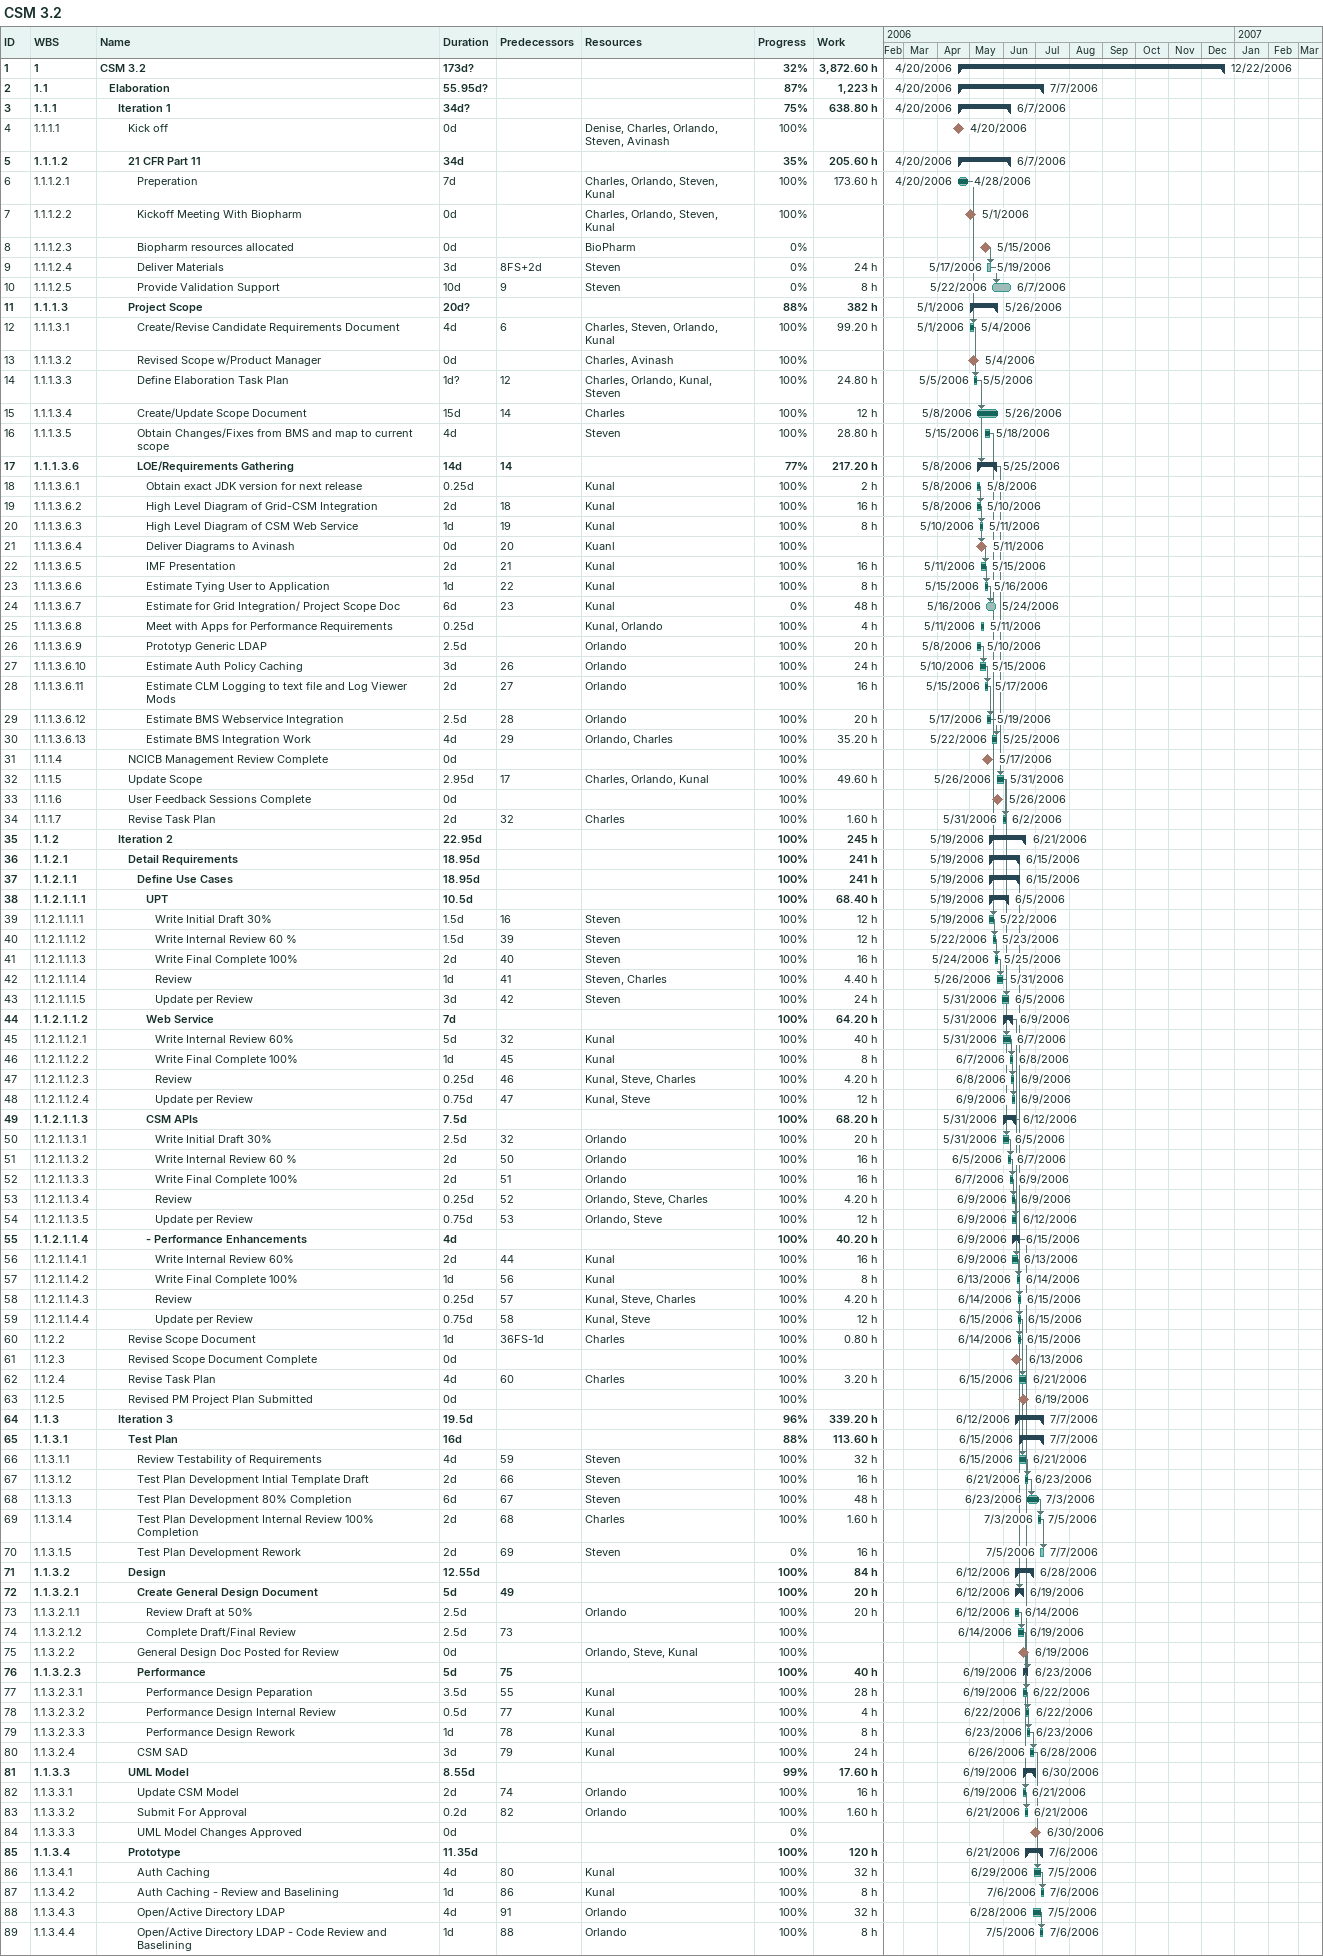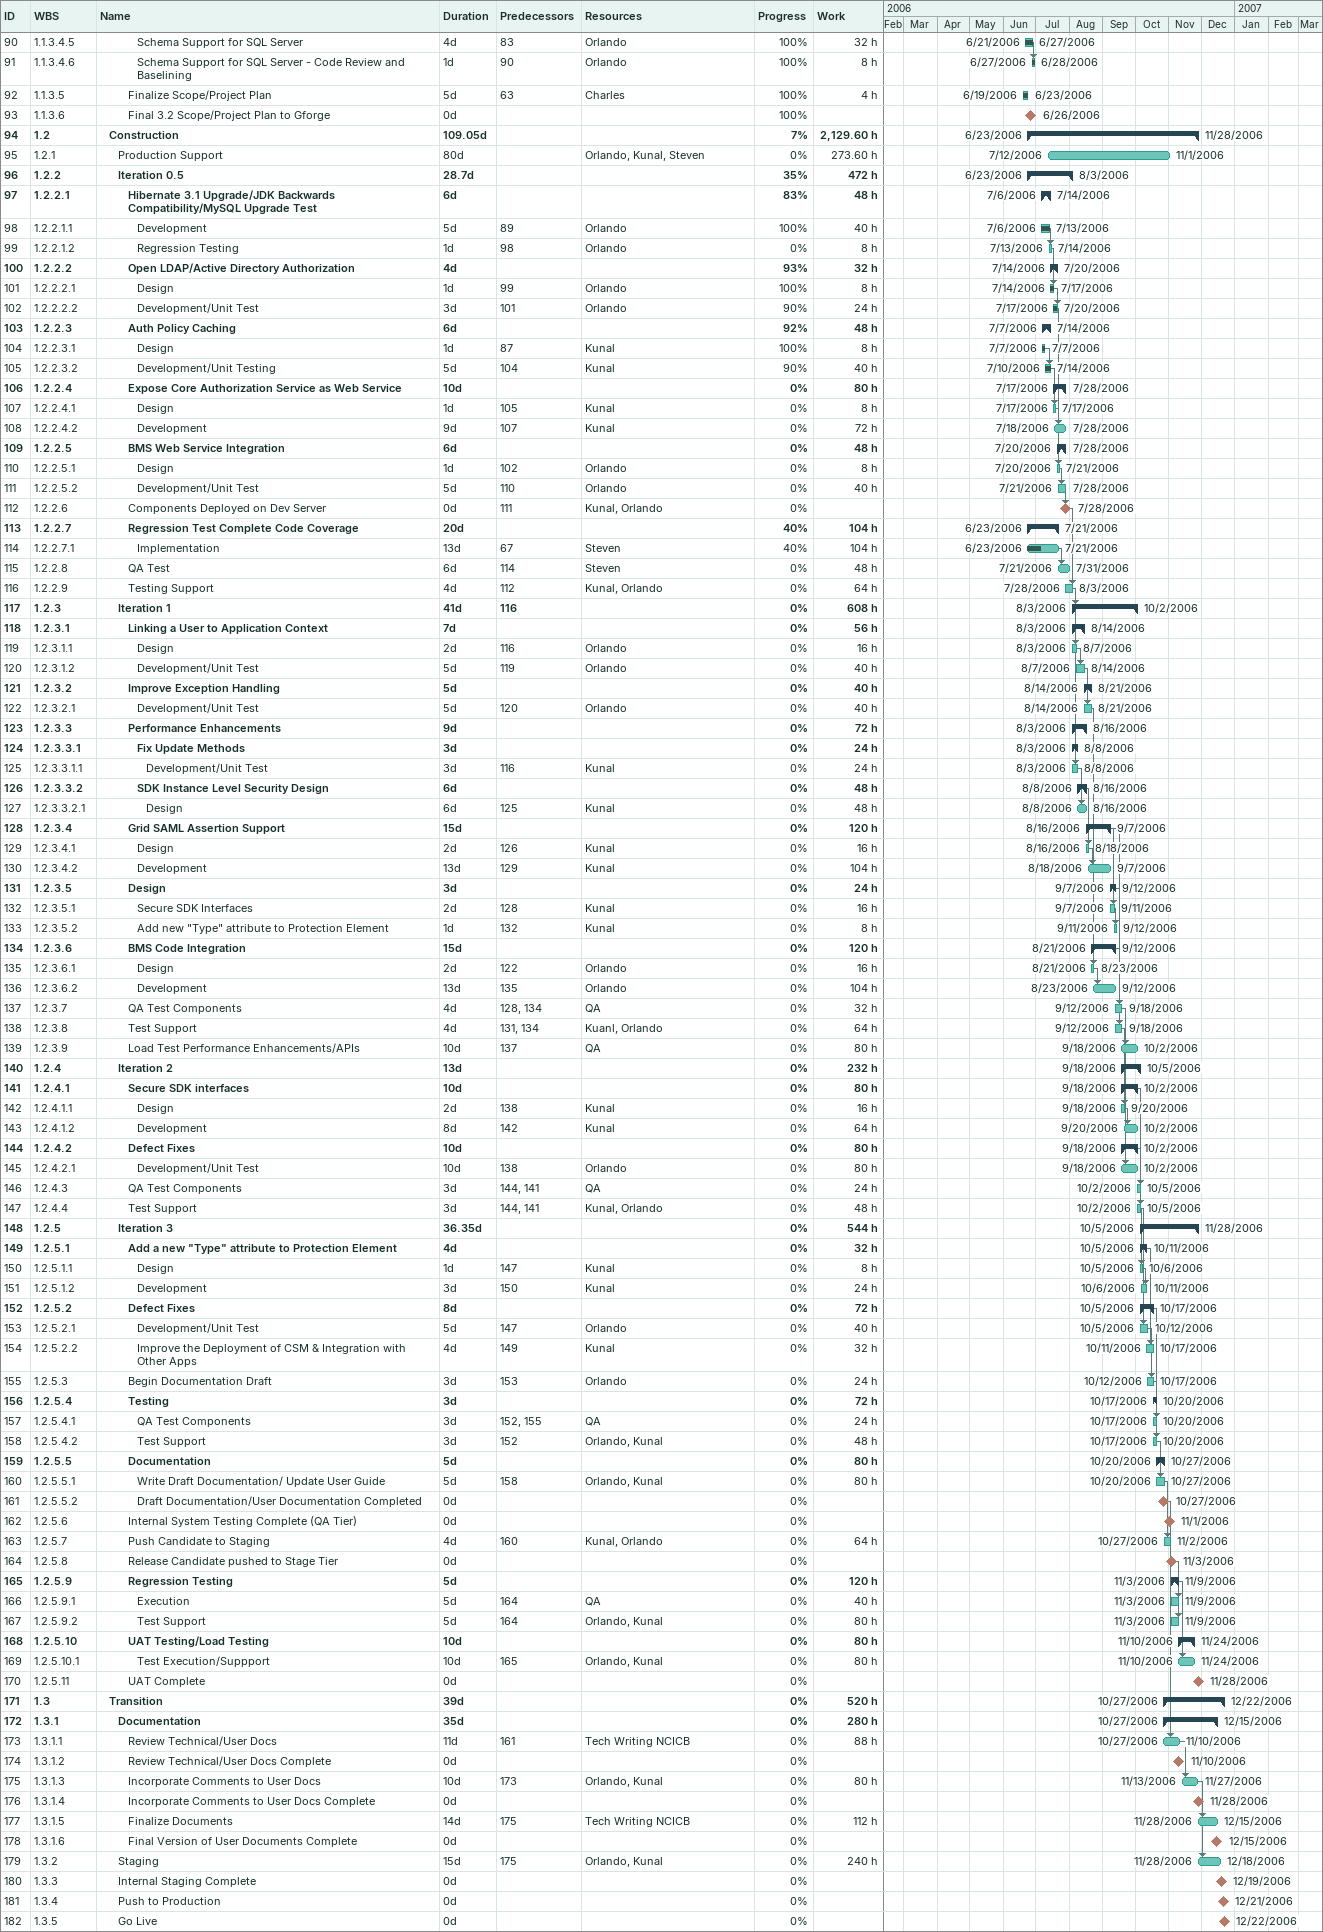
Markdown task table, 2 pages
CSM 3.2

| ID | WBS | Task | Duration | Start | Finish | Predecessors | Resources | % complete | Work (h) |
|---|---|---|---|---|---|---|---|---|---|
| 1 | 1 | **CSM 3.2** | 173d? | 2006-04-20 | 2006-12-22 |  |  | 32 | 3872.60 |
| 2 | 1.1 | **Elaboration** | 55.95d? | 2006-04-20 | 2006-07-07 |  |  | 87 | 1223 |
| 3 | 1.1.1 | **Iteration 1** | 34d? | 2006-04-20 | 2006-06-07 |  |  | 75 | 638.80 |
| 4 | 1.1.1.1 | Kick off | 0d | 2006-04-20 | 2006-04-20 |  | Denise, Charles, Orlando, Steven, Avinash | 100 |  |
| 5 | 1.1.1.2 | **21 CFR Part 11** | 34d | 2006-04-20 | 2006-06-07 |  |  | 35 | 205.60 |
| 6 | 1.1.1.2.1 | Preperation | 7d | 2006-04-20 | 2006-04-28 |  | Charles, Orlando, Steven, Kunal | 100 | 173.60 |
| 7 | 1.1.1.2.2 | Kickoff Meeting With Biopharm | 0d | 2006-05-01 | 2006-05-01 |  | Charles, Orlando, Steven, Kunal | 100 |  |
| 8 | 1.1.1.2.3 | Biopharm resources allocated | 0d | 2006-05-15 | 2006-05-15 |  | BioPharm | 0 |  |
| 9 | 1.1.1.2.4 | Deliver Materials | 3d | 2006-05-17 | 2006-05-19 | 8FS+2d | Steven | 0 | 24 |
| 10 | 1.1.1.2.5 | Provide Validation Support | 10d | 2006-05-22 | 2006-06-07 | 9 | Steven | 0 | 8 |
| 11 | 1.1.1.3 | **Project Scope** | 20d? | 2006-05-01 | 2006-05-26 |  |  | 88 | 382 |
| 12 | 1.1.1.3.1 | Create/Revise Candidate Requirements Document | 4d | 2006-05-01 | 2006-05-04 | 6 | Charles, Steven, Orlando, Kunal | 100 | 99.20 |
| 13 | 1.1.1.3.2 | Revised Scope w/Product Manager | 0d | 2006-05-04 | 2006-05-04 |  | Charles, Avinash | 100 |  |
| 14 | 1.1.1.3.3 | Define Elaboration Task Plan | 1d? | 2006-05-05 | 2006-05-05 | 12 | Charles, Orlando, Kunal, Steven | 100 | 24.80 |
| 15 | 1.1.1.3.4 | Create/Update Scope Document | 15d | 2006-05-08 | 2006-05-26 | 14 | Charles | 100 | 12 |
| 16 | 1.1.1.3.5 | Obtain Changes/Fixes from BMS and map to current scope | 4d | 2006-05-15 | 2006-05-18 |  | Steven | 100 | 28.80 |
| 17 | 1.1.1.3.6 | **LOE/Requirements Gathering** | 14d | 2006-05-08 | 2006-05-25 | 14 |  | 77 | 217.20 |
| 18 | 1.1.1.3.6.1 | Obtain exact JDK version for next release | 0.25d | 2006-05-08 | 2006-05-08 |  | Kunal | 100 | 2 |
| 19 | 1.1.1.3.6.2 | High Level Diagram of Grid-CSM Integration | 2d | 2006-05-08 | 2006-05-10 | 18 | Kunal | 100 | 16 |
| 20 | 1.1.1.3.6.3 | High Level Diagram of CSM Web Service | 1d | 2006-05-10 | 2006-05-11 | 19 | Kunal | 100 | 8 |
| 21 | 1.1.1.3.6.4 | Deliver Diagrams to Avinash | 0d | 2006-05-11 | 2006-05-11 | 20 | Kuanl | 100 |  |
| 22 | 1.1.1.3.6.5 | IMF Presentation | 2d | 2006-05-11 | 2006-05-15 | 21 | Kunal | 100 | 16 |
| 23 | 1.1.1.3.6.6 | Estimate Tying User to Application | 1d | 2006-05-15 | 2006-05-16 | 22 | Kunal | 100 | 8 |
| 24 | 1.1.1.3.6.7 | Estimate for Grid Integration/ Project Scope Doc | 6d | 2006-05-16 | 2006-05-24 | 23 | Kunal | 0 | 48 |
| 25 | 1.1.1.3.6.8 | Meet with Apps for Performance Requirements | 0.25d | 2006-05-11 | 2006-05-11 |  | Kunal, Orlando | 100 | 4 |
| 26 | 1.1.1.3.6.9 | Prototyp Generic LDAP | 2.5d | 2006-05-08 | 2006-05-10 |  | Orlando | 100 | 20 |
| 27 | 1.1.1.3.6.10 | Estimate Auth Policy Caching | 3d | 2006-05-10 | 2006-05-15 | 26 | Orlando | 100 | 24 |
| 28 | 1.1.1.3.6.11 | Estimate CLM Logging to text file and Log Viewer Mods | 2d | 2006-05-15 | 2006-05-17 | 27 | Orlando | 100 | 16 |
| 29 | 1.1.1.3.6.12 | Estimate BMS Webservice Integration | 2.5d | 2006-05-17 | 2006-05-19 | 28 | Orlando | 100 | 20 |
| 30 | 1.1.1.3.6.13 | Estimate BMS Integration Work | 4d | 2006-05-22 | 2006-05-25 | 29 | Orlando, Charles | 100 | 35.20 |
| 31 | 1.1.1.4 | NCICB Management Review Complete | 0d | 2006-05-17 | 2006-05-17 |  |  | 100 |  |
| 32 | 1.1.1.5 | Update Scope | 2.95d | 2006-05-26 | 2006-05-31 | 17 | Charles, Orlando, Kunal | 100 | 49.60 |
| 33 | 1.1.1.6 | User Feedback Sessions Complete | 0d | 2006-05-26 | 2006-05-26 |  |  | 100 |  |
| 34 | 1.1.1.7 | Revise Task Plan | 2d | 2006-05-31 | 2006-06-02 | 32 | Charles | 100 | 1.60 |
| 35 | 1.1.2 | **Iteration 2** | 22.95d | 2006-05-19 | 2006-06-21 |  |  | 100 | 245 |
| 36 | 1.1.2.1 | **Detail Requirements** | 18.95d | 2006-05-19 | 2006-06-15 |  |  | 100 | 241 |
| 37 | 1.1.2.1.1 | **Define Use Cases** | 18.95d | 2006-05-19 | 2006-06-15 |  |  | 100 | 241 |
| 38 | 1.1.2.1.1.1 | **UPT** | 10.5d | 2006-05-19 | 2006-06-05 |  |  | 100 | 68.40 |
| 39 | 1.1.2.1.1.1.1 | Write Initial Draft 30% | 1.5d | 2006-05-19 | 2006-05-22 | 16 | Steven | 100 | 12 |
| 40 | 1.1.2.1.1.1.2 | Write Internal Review 60 % | 1.5d | 2006-05-22 | 2006-05-23 | 39 | Steven | 100 | 12 |
| 41 | 1.1.2.1.1.1.3 | Write Final Complete 100% | 2d | 2006-05-24 | 2006-05-25 | 40 | Steven | 100 | 16 |
| 42 | 1.1.2.1.1.1.4 | Review | 1d | 2006-05-26 | 2006-05-31 | 41 | Steven, Charles | 100 | 4.40 |
| 43 | 1.1.2.1.1.1.5 | Update per Review | 3d | 2006-05-31 | 2006-06-05 | 42 | Steven | 100 | 24 |
| 44 | 1.1.2.1.1.2 | **Web Service** | 7d | 2006-05-31 | 2006-06-09 |  |  | 100 | 64.20 |
| 45 | 1.1.2.1.1.2.1 | Write Internal Review 60% | 5d | 2006-05-31 | 2006-06-07 | 32 | Kunal | 100 | 40 |
| 46 | 1.1.2.1.1.2.2 | Write Final Complete 100% | 1d | 2006-06-07 | 2006-06-08 | 45 | Kunal | 100 | 8 |
| 47 | 1.1.2.1.1.2.3 | Review | 0.25d | 2006-06-08 | 2006-06-09 | 46 | Kunal, Steve, Charles | 100 | 4.20 |
| 48 | 1.1.2.1.1.2.4 | Update per Review | 0.75d | 2006-06-09 | 2006-06-09 | 47 | Kunal, Steve | 100 | 12 |
| 49 | 1.1.2.1.1.3 | **CSM APIs** | 7.5d | 2006-05-31 | 2006-06-12 |  |  | 100 | 68.20 |
| 50 | 1.1.2.1.1.3.1 | Write Initial Draft 30% | 2.5d | 2006-05-31 | 2006-06-05 | 32 | Orlando | 100 | 20 |
| 51 | 1.1.2.1.1.3.2 | Write Internal Review 60 % | 2d | 2006-06-05 | 2006-06-07 | 50 | Orlando | 100 | 16 |
| 52 | 1.1.2.1.1.3.3 | Write Final Complete 100% | 2d | 2006-06-07 | 2006-06-09 | 51 | Orlando | 100 | 16 |
| 53 | 1.1.2.1.1.3.4 | Review | 0.25d | 2006-06-09 | 2006-06-09 | 52 | Orlando, Steve, Charles | 100 | 4.20 |
| 54 | 1.1.2.1.1.3.5 | Update per Review | 0.75d | 2006-06-09 | 2006-06-12 | 53 | Orlando, Steve | 100 | 12 |
| 55 | 1.1.2.1.1.4 | **- Performance Enhancements** | 4d | 2006-06-09 | 2006-06-15 |  |  | 100 | 40.20 |
| 56 | 1.1.2.1.1.4.1 | Write Internal Review 60% | 2d | 2006-06-09 | 2006-06-13 | 44 | Kunal | 100 | 16 |
| 57 | 1.1.2.1.1.4.2 | Write Final Complete 100% | 1d | 2006-06-13 | 2006-06-14 | 56 | Kunal | 100 | 8 |
| 58 | 1.1.2.1.1.4.3 | Review | 0.25d | 2006-06-14 | 2006-06-15 | 57 | Kunal, Steve, Charles | 100 | 4.20 |
| 59 | 1.1.2.1.1.4.4 | Update per Review | 0.75d | 2006-06-15 | 2006-06-15 | 58 | Kunal, Steve | 100 | 12 |
| 60 | 1.1.2.2 | Revise Scope Document | 1d | 2006-06-14 | 2006-06-15 | 36FS-1d | Charles | 100 | 0.80 |
| 61 | 1.1.2.3 | Revised Scope Document Complete | 0d | 2006-06-13 | 2006-06-13 |  |  | 100 |  |
| 62 | 1.1.2.4 | Revise Task Plan | 4d | 2006-06-15 | 2006-06-21 | 60 | Charles | 100 | 3.20 |
| 63 | 1.1.2.5 | Revised PM Project Plan Submitted | 0d | 2006-06-19 | 2006-06-19 |  |  | 100 |  |
| 64 | 1.1.3 | **Iteration 3** | 19.5d | 2006-06-12 | 2006-07-07 |  |  | 96 | 339.20 |
| 65 | 1.1.3.1 | **Test Plan** | 16d | 2006-06-15 | 2006-07-07 |  |  | 88 | 113.60 |
| 66 | 1.1.3.1.1 | Review Testability of Requirements | 4d | 2006-06-15 | 2006-06-21 | 59 | Steven | 100 | 32 |
| 67 | 1.1.3.1.2 | Test Plan Development Intial Template Draft | 2d | 2006-06-21 | 2006-06-23 | 66 | Steven | 100 | 16 |
| 68 | 1.1.3.1.3 | Test Plan Development 80% Completion | 6d | 2006-06-23 | 2006-07-03 | 67 | Steven | 100 | 48 |
| 69 | 1.1.3.1.4 | Test Plan Development Internal Review 100% Completion | 2d | 2006-07-03 | 2006-07-05 | 68 | Charles | 100 | 1.60 |
| 70 | 1.1.3.1.5 | Test Plan Development Rework | 2d | 2006-07-05 | 2006-07-07 | 69 | Steven | 0 | 16 |
| 71 | 1.1.3.2 | **Design** | 12.55d | 2006-06-12 | 2006-06-28 |  |  | 100 | 84 |
| 72 | 1.1.3.2.1 | **Create General Design Document** | 5d | 2006-06-12 | 2006-06-19 | 49 |  | 100 | 20 |
| 73 | 1.1.3.2.1.1 | Review Draft at 50% | 2.5d | 2006-06-12 | 2006-06-14 |  | Orlando | 100 | 20 |
| 74 | 1.1.3.2.1.2 | Complete Draft/Final Review | 2.5d | 2006-06-14 | 2006-06-19 | 73 |  | 100 |  |
| 75 | 1.1.3.2.2 | General Design Doc Posted for Review | 0d | 2006-06-19 | 2006-06-19 |  | Orlando, Steve, Kunal | 100 |  |
| 76 | 1.1.3.2.3 | **Performance** | 5d | 2006-06-19 | 2006-06-23 | 75 |  | 100 | 40 |
| 77 | 1.1.3.2.3.1 | Performance Design Peparation | 3.5d | 2006-06-19 | 2006-06-22 | 55 | Kunal | 100 | 28 |
| 78 | 1.1.3.2.3.2 | Performance Design Internal Review | 0.5d | 2006-06-22 | 2006-06-22 | 77 | Kunal | 100 | 4 |
| 79 | 1.1.3.2.3.3 | Performance Design Rework | 1d | 2006-06-23 | 2006-06-23 | 78 | Kunal | 100 | 8 |
| 80 | 1.1.3.2.4 | CSM SAD | 3d | 2006-06-26 | 2006-06-28 | 79 | Kunal | 100 | 24 |
| 81 | 1.1.3.3 | **UML Model** | 8.55d | 2006-06-19 | 2006-06-30 |  |  | 99 | 17.60 |
| 82 | 1.1.3.3.1 | Update CSM Model | 2d | 2006-06-19 | 2006-06-21 | 74 | Orlando | 100 | 16 |
| 83 | 1.1.3.3.2 | Submit For Approval | 0.2d | 2006-06-21 | 2006-06-21 | 82 | Orlando | 100 | 1.60 |
| 84 | 1.1.3.3.3 | UML Model Changes Approved | 0d | 2006-06-30 | 2006-06-30 |  |  | 0 |  |
| 85 | 1.1.3.4 | **Prototype** | 11.35d | 2006-06-21 | 2006-07-06 |  |  | 100 | 120 |
| 86 | 1.1.3.4.1 | Auth Caching | 4d | 2006-06-29 | 2006-07-05 | 80 | Kunal | 100 | 32 |
| 87 | 1.1.3.4.2 | Auth Caching - Review and Baselining | 1d | 2006-07-06 | 2006-07-06 | 86 | Kunal | 100 | 8 |
| 88 | 1.1.3.4.3 | Open/Active Directory LDAP | 4d | 2006-06-28 | 2006-07-05 | 91 | Orlando | 100 | 32 |
| 89 | 1.1.3.4.4 | Open/Active Directory LDAP - Code Review and Baselining | 1d | 2006-07-05 | 2006-07-06 | 88 | Orlando | 100 | 8 |
| 90 | 1.1.3.4.5 | Schema Support for SQL Server | 4d | 2006-06-21 | 2006-06-27 | 83 | Orlando | 100 | 32 |
| 91 | 1.1.3.4.6 | Schema Support for SQL Server - Code Review and Baselining | 1d | 2006-06-27 | 2006-06-28 | 90 | Orlando | 100 | 8 |
| 92 | 1.1.3.5 | Finalize Scope/Project Plan | 5d | 2006-06-19 | 2006-06-23 | 63 | Charles | 100 | 4 |
| 93 | 1.1.3.6 | Final 3.2 Scope/Project Plan to Gforge | 0d | 2006-06-26 | 2006-06-26 |  |  | 100 |  |
| 94 | 1.2 | **Construction** | 109.05d | 2006-06-23 | 2006-11-28 |  |  | 7 | 2129.60 |
| 95 | 1.2.1 | Production Support | 80d | 2006-07-12 | 2006-11-01 |  | Orlando, Kunal, Steven | 0 | 273.60 |
| 96 | 1.2.2 | **Iteration 0.5** | 28.7d | 2006-06-23 | 2006-08-03 |  |  | 35 | 472 |
| 97 | 1.2.2.1 | **Hibernate 3.1 Upgrade/JDK Backwards Compatibility/MySQL Upgrade Test** | 6d | 2006-07-06 | 2006-07-14 |  |  | 83 | 48 |
| 98 | 1.2.2.1.1 | Development | 5d | 2006-07-06 | 2006-07-13 | 89 | Orlando | 100 | 40 |
| 99 | 1.2.2.1.2 | Regression Testing | 1d | 2006-07-13 | 2006-07-14 | 98 | Orlando | 0 | 8 |
| 100 | 1.2.2.2 | **Open LDAP/Active Directory Authorization** | 4d | 2006-07-14 | 2006-07-20 |  |  | 93 | 32 |
| 101 | 1.2.2.2.1 | Design | 1d | 2006-07-14 | 2006-07-17 | 99 | Orlando | 100 | 8 |
| 102 | 1.2.2.2.2 | Development/Unit Test | 3d | 2006-07-17 | 2006-07-20 | 101 | Orlando | 90 | 24 |
| 103 | 1.2.2.3 | **Auth Policy Caching** | 6d | 2006-07-07 | 2006-07-14 |  |  | 92 | 48 |
| 104 | 1.2.2.3.1 | Design | 1d | 2006-07-07 | 2006-07-07 | 87 | Kunal | 100 | 8 |
| 105 | 1.2.2.3.2 | Development/Unit Testing | 5d | 2006-07-10 | 2006-07-14 | 104 | Kunal | 90 | 40 |
| 106 | 1.2.2.4 | **Expose Core Authorization Service as Web Service** | 10d | 2006-07-17 | 2006-07-28 |  |  | 0 | 80 |
| 107 | 1.2.2.4.1 | Design | 1d | 2006-07-17 | 2006-07-17 | 105 | Kunal | 0 | 8 |
| 108 | 1.2.2.4.2 | Development | 9d | 2006-07-18 | 2006-07-28 | 107 | Kunal | 0 | 72 |
| 109 | 1.2.2.5 | **BMS Web Service Integration** | 6d | 2006-07-20 | 2006-07-28 |  |  | 0 | 48 |
| 110 | 1.2.2.5.1 | Design | 1d | 2006-07-20 | 2006-07-21 | 102 | Orlando | 0 | 8 |
| 111 | 1.2.2.5.2 | Development/Unit Test | 5d | 2006-07-21 | 2006-07-28 | 110 | Orlando | 0 | 40 |
| 112 | 1.2.2.6 | Components Deployed on Dev Server | 0d | 2006-07-28 | 2006-07-28 | 111 | Kunal, Orlando | 0 |  |
| 113 | 1.2.2.7 | **Regression Test Complete Code Coverage** | 20d | 2006-06-23 | 2006-07-21 |  |  | 40 | 104 |
| 114 | 1.2.2.7.1 | Implementation | 13d | 2006-06-23 | 2006-07-21 | 67 | Steven | 40 | 104 |
| 115 | 1.2.2.8 | QA Test | 6d | 2006-07-21 | 2006-07-31 | 114 | Steven | 0 | 48 |
| 116 | 1.2.2.9 | Testing Support | 4d | 2006-07-28 | 2006-08-03 | 112 | Kunal, Orlando | 0 | 64 |
| 117 | 1.2.3 | **Iteration 1** | 41d | 2006-08-03 | 2006-10-02 | 116 |  | 0 | 608 |
| 118 | 1.2.3.1 | **Linking a User to Application Context** | 7d | 2006-08-03 | 2006-08-14 |  |  | 0 | 56 |
| 119 | 1.2.3.1.1 | Design | 2d | 2006-08-03 | 2006-08-07 | 116 | Orlando | 0 | 16 |
| 120 | 1.2.3.1.2 | Development/Unit Test | 5d | 2006-08-07 | 2006-08-14 | 119 | Orlando | 0 | 40 |
| 121 | 1.2.3.2 | **Improve Exception Handling** | 5d | 2006-08-14 | 2006-08-21 |  |  | 0 | 40 |
| 122 | 1.2.3.2.1 | Development/Unit Test | 5d | 2006-08-14 | 2006-08-21 | 120 | Orlando | 0 | 40 |
| 123 | 1.2.3.3 | **Performance Enhancements** | 9d | 2006-08-03 | 2006-08-16 |  |  | 0 | 72 |
| 124 | 1.2.3.3.1 | **Fix Update Methods** | 3d | 2006-08-03 | 2006-08-08 |  |  | 0 | 24 |
| 125 | 1.2.3.3.1.1 | Development/Unit Test | 3d | 2006-08-03 | 2006-08-08 | 116 | Kunal | 0 | 24 |
| 126 | 1.2.3.3.2 | **SDK Instance Level Security Design** | 6d | 2006-08-08 | 2006-08-16 |  |  | 0 | 48 |
| 127 | 1.2.3.3.2.1 | Design | 6d | 2006-08-08 | 2006-08-16 | 125 | Kunal | 0 | 48 |
| 128 | 1.2.3.4 | **Grid SAML Assertion Support** | 15d | 2006-08-16 | 2006-09-07 |  |  | 0 | 120 |
| 129 | 1.2.3.4.1 | Design | 2d | 2006-08-16 | 2006-08-18 | 126 | Kunal | 0 | 16 |
| 130 | 1.2.3.4.2 | Development | 13d | 2006-08-18 | 2006-09-07 | 129 | Kunal | 0 | 104 |
| 131 | 1.2.3.5 | **Design** | 3d | 2006-09-07 | 2006-09-12 |  |  | 0 | 24 |
| 132 | 1.2.3.5.1 | Secure SDK Interfaces | 2d | 2006-09-07 | 2006-09-11 | 128 | Kunal | 0 | 16 |
| 133 | 1.2.3.5.2 | Add new "Type" attribute to Protection Element | 1d | 2006-09-11 | 2006-09-12 | 132 | Kunal | 0 | 8 |
| 134 | 1.2.3.6 | **BMS Code Integration** | 15d | 2006-08-21 | 2006-09-12 |  |  | 0 | 120 |
| 135 | 1.2.3.6.1 | Design | 2d | 2006-08-21 | 2006-08-23 | 122 | Orlando | 0 | 16 |
| 136 | 1.2.3.6.2 | Development | 13d | 2006-08-23 | 2006-09-12 | 135 | Orlando | 0 | 104 |
| 137 | 1.2.3.7 | QA Test Components | 4d | 2006-09-12 | 2006-09-18 | 128, 134 | QA | 0 | 32 |
| 138 | 1.2.3.8 | Test Support | 4d | 2006-09-12 | 2006-09-18 | 131, 134 | Kuanl, Orlando | 0 | 64 |
| 139 | 1.2.3.9 | Load Test Performance Enhancements/APIs | 10d | 2006-09-18 | 2006-10-02 | 137 | QA | 0 | 80 |
| 140 | 1.2.4 | **Iteration 2** | 13d | 2006-09-18 | 2006-10-05 |  |  | 0 | 232 |
| 141 | 1.2.4.1 | **Secure SDK interfaces** | 10d | 2006-09-18 | 2006-10-02 |  |  | 0 | 80 |
| 142 | 1.2.4.1.1 | Design | 2d | 2006-09-18 | 2006-09-20 | 138 | Kunal | 0 | 16 |
| 143 | 1.2.4.1.2 | Development | 8d | 2006-09-20 | 2006-10-02 | 142 | Kunal | 0 | 64 |
| 144 | 1.2.4.2 | **Defect Fixes** | 10d | 2006-09-18 | 2006-10-02 |  |  | 0 | 80 |
| 145 | 1.2.4.2.1 | Development/Unit Test | 10d | 2006-09-18 | 2006-10-02 | 138 | Orlando | 0 | 80 |
| 146 | 1.2.4.3 | QA Test Components | 3d | 2006-10-02 | 2006-10-05 | 144, 141 | QA | 0 | 24 |
| 147 | 1.2.4.4 | Test Support | 3d | 2006-10-02 | 2006-10-05 | 144, 141 | Kunal, Orlando | 0 | 48 |
| 148 | 1.2.5 | **Iteration 3** | 36.35d | 2006-10-05 | 2006-11-28 |  |  | 0 | 544 |
| 149 | 1.2.5.1 | **Add a new "Type" attribute to Protection Element** | 4d | 2006-10-05 | 2006-10-11 |  |  | 0 | 32 |
| 150 | 1.2.5.1.1 | Design | 1d | 2006-10-05 | 2006-10-06 | 147 | Kunal | 0 | 8 |
| 151 | 1.2.5.1.2 | Development | 3d | 2006-10-06 | 2006-10-11 | 150 | Kunal | 0 | 24 |
| 152 | 1.2.5.2 | **Defect Fixes** | 8d | 2006-10-05 | 2006-10-17 |  |  | 0 | 72 |
| 153 | 1.2.5.2.1 | Development/Unit Test | 5d | 2006-10-05 | 2006-10-12 | 147 | Orlando | 0 | 40 |
| 154 | 1.2.5.2.2 | Improve the Deployment of CSM & Integration with Other Apps | 4d | 2006-10-11 | 2006-10-17 | 149 | Kunal | 0 | 32 |
| 155 | 1.2.5.3 | Begin Documentation Draft | 3d | 2006-10-12 | 2006-10-17 | 153 | Orlando | 0 | 24 |
| 156 | 1.2.5.4 | **Testing** | 3d | 2006-10-17 | 2006-10-20 |  |  | 0 | 72 |
| 157 | 1.2.5.4.1 | QA Test Components | 3d | 2006-10-17 | 2006-10-20 | 152, 155 | QA | 0 | 24 |
| 158 | 1.2.5.4.2 | Test Support | 3d | 2006-10-17 | 2006-10-20 | 152 | Orlando, Kunal | 0 | 48 |
| 159 | 1.2.5.5 | **Documentation** | 5d | 2006-10-20 | 2006-10-27 |  |  | 0 | 80 |
| 160 | 1.2.5.5.1 | Write Draft Documentation/ Update User Guide | 5d | 2006-10-20 | 2006-10-27 | 158 | Orlando, Kunal | 0 | 80 |
| 161 | 1.2.5.5.2 | Draft Documentation/User Documentation Completed | 0d | 2006-10-27 | 2006-10-27 |  |  | 0 |  |
| 162 | 1.2.5.6 | Internal System Testing Complete (QA Tier) | 0d | 2006-11-01 | 2006-11-01 |  |  | 0 |  |
| 163 | 1.2.5.7 | Push Candidate to Staging | 4d | 2006-10-27 | 2006-11-02 | 160 | Kunal, Orlando | 0 | 64 |
| 164 | 1.2.5.8 | Release Candidate pushed to Stage Tier | 0d | 2006-11-03 | 2006-11-03 |  |  | 0 |  |
| 165 | 1.2.5.9 | **Regression Testing** | 5d | 2006-11-03 | 2006-11-09 |  |  | 0 | 120 |
| 166 | 1.2.5.9.1 | Execution | 5d | 2006-11-03 | 2006-11-09 | 164 | QA | 0 | 40 |
| 167 | 1.2.5.9.2 | Test Support | 5d | 2006-11-03 | 2006-11-09 | 164 | Orlando, Kunal | 0 | 80 |
| 168 | 1.2.5.10 | **UAT Testing/Load Testing** | 10d | 2006-11-10 | 2006-11-24 |  |  | 0 | 80 |
| 169 | 1.2.5.10.1 | Test Execution/Suppport | 10d | 2006-11-10 | 2006-11-24 | 165 | Orlando, Kunal | 0 | 80 |
| 170 | 1.2.5.11 | UAT Complete | 0d | 2006-11-28 | 2006-11-28 |  |  | 0 |  |
| 171 | 1.3 | **Transition** | 39d | 2006-10-27 | 2006-12-22 |  |  | 0 | 520 |
| 172 | 1.3.1 | **Documentation** | 35d | 2006-10-27 | 2006-12-15 |  |  | 0 | 280 |
| 173 | 1.3.1.1 | Review Technical/User Docs | 11d | 2006-10-27 | 2006-11-10 | 161 | Tech Writing NCICB | 0 | 88 |
| 174 | 1.3.1.2 | Review Technical/User Docs Complete | 0d | 2006-11-10 | 2006-11-10 |  |  | 0 |  |
| 175 | 1.3.1.3 | Incorporate Comments to User Docs | 10d | 2006-11-13 | 2006-11-27 | 173 | Orlando, Kunal | 0 | 80 |
| 176 | 1.3.1.4 | Incorporate Comments to User Docs Complete | 0d | 2006-11-28 | 2006-11-28 |  |  | 0 |  |
| 177 | 1.3.1.5 | Finalize Documents | 14d | 2006-11-28 | 2006-12-15 | 175 | Tech Writing NCICB | 0 | 112 |
| 178 | 1.3.1.6 | Final Version of User Documents Complete | 0d | 2006-12-15 | 2006-12-15 |  |  | 0 |  |
| 179 | 1.3.2 | Staging | 15d | 2006-11-28 | 2006-12-18 | 175 | Orlando, Kunal | 0 | 240 |
| 180 | 1.3.3 | Internal Staging Complete | 0d | 2006-12-19 | 2006-12-19 |  |  | 0 |  |
| 181 | 1.3.4 | Push to Production | 0d | 2006-12-21 | 2006-12-21 |  |  | 0 |  |
| 182 | 1.3.5 | Go Live | 0d | 2006-12-22 | 2006-12-22 |  |  | 0 |  |
